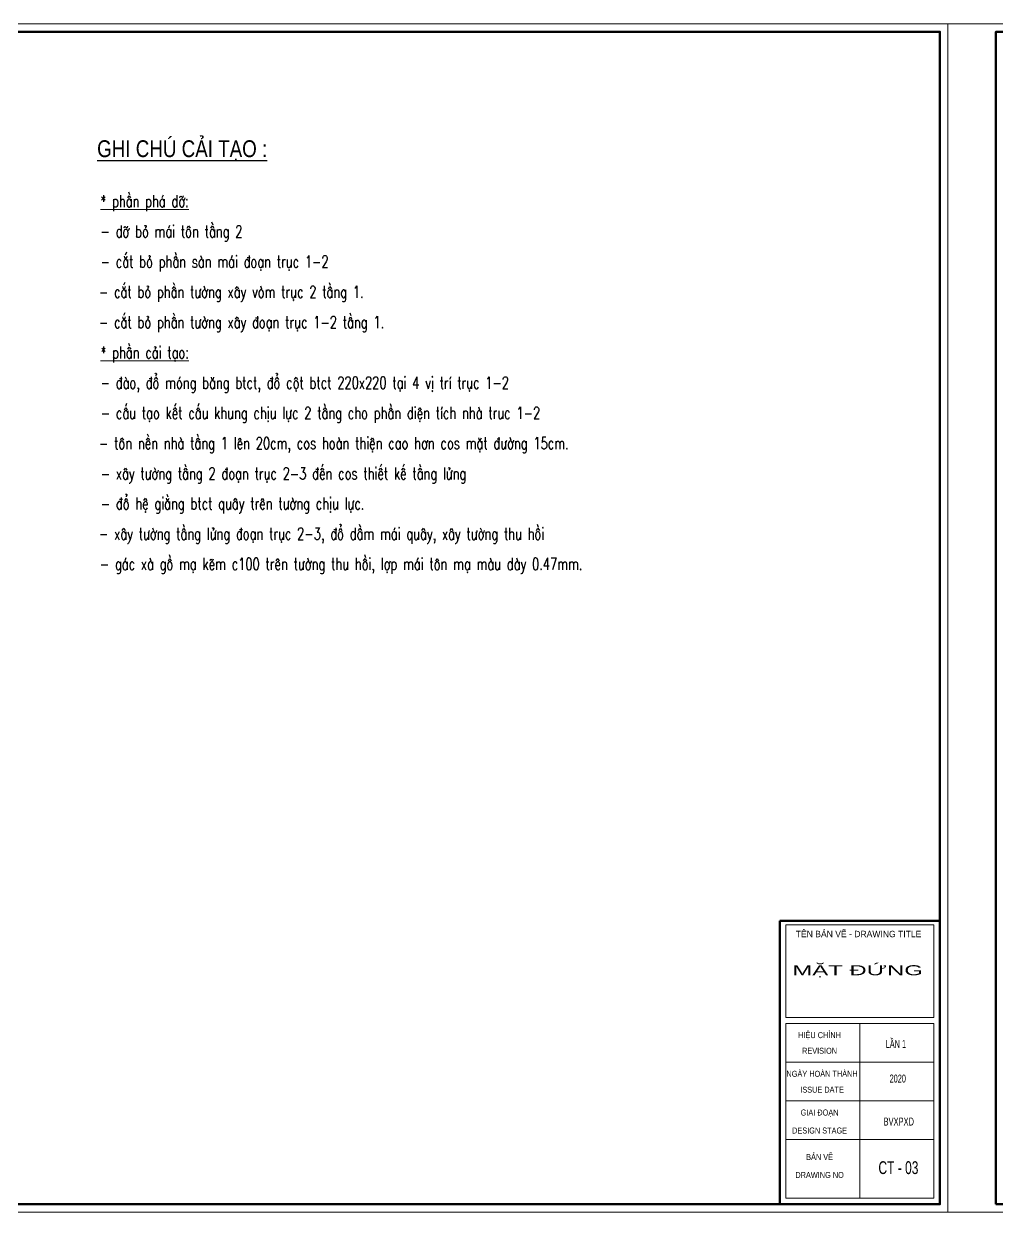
# Model space of a CAD drawing. Header units: millimetres. Extents: x 596422 to 1674380, y -367470 to 58862.
# Drawn here: x 1049271 to 1061434, y -32063 to -17213 of the extents above; entities that cross this region are included whole.
import ezdxf
from ezdxf.enums import TextEntityAlignment as Align

# ---------------------------------------------------------------- set-up
doc = ezdxf.new("R2010")
doc.units = ezdxf.units.MM
doc.header["$LTSCALE"] = 600
doc.header["$MEASUREMENT"] = 0
doc.layers.get('0').update_dxf_attribs({"lineweight": 0})
doc.layers.get('Defpoints').update_dxf_attribs({"lineweight": 0})
doc.layers.add('Khungten_LCDI', color=7, linetype='Continuous')
doc.layers.add('Kichthuoc', color=9, linetype='Continuous')
doc.layers.add('LC Text1', color=3, linetype='Continuous', lineweight=20)
doc.layers.add('LC Text2', color=7, linetype='Continuous', lineweight=25)
doc.styles.add('Khungten', font='VHAVAN.TTF', dxfattribs={"width": 0.9, "height": 5000})
doc.styles.add('LC 3', font='vnsimli.shx', dxfattribs={"width": 0.75})
doc.styles.add('T2', font='VHARIAL.TTF', dxfattribs={"width": 0.8})
doc.styles.add('Title', font='VHAVAN.TTF', dxfattribs={"width": 0.8})

# ---------------------------------------------------------------- blocks, each defined once
blk = doc.blocks.new('LCDI-new')
at = {"layer": 'Defpoints', "lineweight": 0}
blk.add_lwpolyline([(-1626044.71, 488105.01), (-1626044.71, 488402.01), (-1625624.71, 488402.01), (-1625624.71, 488105.01)], close=True, dxfattribs=at)
at = {"layer": 'Khungten_LCDI', "color": 5, "lineweight": 25}
blk.add_line((-1625626.71, 488107.01), (-1625626.71, 488400.01), dxfattribs=at)
at = {"layer": 'Khungten_LCDI', "color": 5, "lineweight": 60}
for p, q in [((-1625666.71, 488177.85), (-1625666.71, 488107.01)), ((-1625626.71, 488177.85), (-1625666.71, 488177.85))]:
    blk.add_line(p, q, dxfattribs=at)
at = {"layer": 'Khungten_LCDI', "color": 9, "lineweight": 15}
for p, q in [((-1625646.71, 488152.18), (-1625646.71, 488108.51)), ((-1625628.21, 488142.51), (-1625665.21, 488142.51)), ((-1625628.21, 488132.84), (-1625665.21, 488132.84)), ((-1625628.21, 488123.18), (-1625665.21, 488123.18))]:
    blk.add_line(p, q, dxfattribs=at)
at = {"layer": 'Khungten_LCDI', "color": 5, "lineweight": 60}
blk.add_lwpolyline([(-1626032.71, 488107.01), (-1626032.71, 488400.01), (-1625626.71, 488400.01), (-1625626.71, 488107.01)], close=True, dxfattribs=at)
at = {"layer": 'Khungten_LCDI', "color": 9, "lineweight": 15}
for points in [[(-1625665.21, 488153.68), (-1625628.21, 488153.68), (-1625628.21, 488176.84), (-1625665.21, 488176.84)], [(-1625665.21, 488108.51), (-1625628.21, 488108.51), (-1625628.21, 488152.18), (-1625665.21, 488152.18)]]:
    blk.add_lwpolyline(points, close=True, dxfattribs=at)
at = {"color": 7, "style": 'Khungten'}
blk.add_text('tªn b¶n vÏ - drawing title', height=1.6, dxfattribs=at).set_placement((-1625647.05, 488173.74), align=Align.CENTER)
at = {"color": 7}
for s, height, style, width, p in [('hiÖu chØnh', 1.5, 'Khungten', 0.8, (-1625656.79, 488148.52)), ('revision', 1.5, 'Khungten', 0.8, (-1625656.79, 488144.6)), ('ngµy hoµn thµnh', 1.5, 'Khungten', 0.8, (-1625656.17, 488138.85)), ('issue date', 1.5, 'Khungten', 0.8, (-1625656.17, 488134.89)), ('giai ®o¹n', 1.5, 'Khungten', 0.8, (-1625656.79, 488129.18)), ('BVxpxd', 2, 'Title', 0.7, (-1625637, 488126.67)), ('design stage', 1.5, 'Khungten', 0.8, (-1625656.79, 488124.68)), ('b¶n vÏ', 1.5, 'Khungten', 0.8, (-1625656.79, 488118.07)), ('drawing nO', 1.5, 'Khungten', 0.8, (-1625656.79, 488113.57))]:
    blk.add_text(s, height=height, dxfattribs=dict(at, style=style, width=width)).set_placement(p, align=Align.CENTER)
at = {"color": 2, "style": 'Title', "width": 1.824646}
for tag, p, p2 in [('TENBANVE1', (-1625663.58, 488164.65), (-1625629.32, 488164.65)), ('TENBANVE2', (-1625663.58, 488157.89), (-1625629.32, 488157.89))]:
    blk.add_attdef(tag, text='', height=2.5, dxfattribs=at).set_placement(p, p2, align=Align.FIT)
at = {"color": 7, "style": 'Khungten', "width": 0.8}
for tag, p in [('REVISION', (-1625637.72, 488146.05)), ('NGAYHT', (-1625637.25, 488137.42))]:
    blk.add_attdef(tag, text='', height=2, dxfattribs=at).set_placement(p, align=Align.CENTER)
at = {"color": 2, "style": 'Title', "width": 0.7}
blk.add_attdef('SOBANVE', text='', height=2.5, dxfattribs=at).set_placement((-1625637.09, 488114.55), align=Align.CENTER)

msp = doc.modelspace()

# ---------------------------------------------------------------- block references
at = {"layer": 'Kichthuoc'}
ref = msp.add_blockref('LCDI-new', (82342054.1, -24437313), dxfattribs=dict(at, xscale=50.00000000005321, yscale=50.00000000005321, zscale=50.00000000005321))
ref.add_attrib('TENBANVE', 'mÆt ®øng ', dxfattribs={"layer": '0', "color": 4, "height": 125, "style": 'Title', "width": 1.77772}).set_placement((1058874.9, -29101.5), (1060588.2, -29101.5), align=Align.FIT)
ref.add_attrib('SOBANVE', 'ct - 03', dxfattribs={"layer": '0', "color": 4, "height": 160, "style": 'Title', "width": 0.7}).set_placement((1060199.6, -31585.6), align=Align.CENTER)
ref.add_attrib('TYLE', 'lÇn 1', dxfattribs={"layer": '0', "color": 4, "height": 100, "style": 'Khungten', "width": 0.6}).set_placement((1060168, -30010.7), align=Align.CENTER)
ref.add_attrib('NGAYHT', '2020', dxfattribs={"layer": '0', "color": 4, "height": 100, "style": 'Khungten', "width": 0.6}).set_placement((1060191.6, -30442.2), align=Align.CENTER)
ref = msp.add_blockref('LCDI-new', (82363054.1, -24437313), dxfattribs=dict(at, xscale=50.00000000005321, yscale=50.00000000005321, zscale=50.00000000005321))
ref.add_attrib('TENBANVE', 'mÆt C¾T', dxfattribs={"layer": '0', "color": 4, "height": 125, "style": 'Title', "width": 2.332632}).set_placement((1079874.9, -29101.5), (1081588.2, -29101.5), align=Align.FIT)
ref.add_attrib('SOBANVE', 'ct - 04', dxfattribs={"layer": '0', "color": 4, "height": 160, "style": 'Title', "width": 0.7}).set_placement((1081199.6, -31585.6), align=Align.CENTER)
ref.add_attrib('TYLE', 'lÇn 1', dxfattribs={"layer": '0', "color": 4, "height": 100, "style": 'Khungten', "width": 0.6}).set_placement((1081168, -30010.7), align=Align.CENTER)
ref.add_attrib('NGAYHT', '2020', dxfattribs={"layer": '0', "color": 4, "height": 100, "style": 'Khungten', "width": 0.6}).set_placement((1081191.6, -30442.2), align=Align.CENTER)

# ---------------------------------------------------------------- texts
at = {"layer": 'LC Text1', "color": 3, "style": 'LC 3', "width": 0.7}
for s, p in [('%%U* phÇn ph¸ dì:', (1050230.4, -19503.8)), ('- dì bá m¸i t«n tÇng 2', (1050230.4, -19881.9)), ('- c¾t bá phÇn sµn m¸i ®o¹n trôc 1-2', (1050231.9, -20259.9)), (' - c¾t bá phÇn t\xadêng x©y vßm trôc 2 tÇng 1.', (1050138.4, -20637.9)), (' - c¾t bá phÇn t\xadêng x©y ®o¹n trôc 1-2 tÇng 1.', (1050138.7, -21016)), ('%%U* phÇn c¶i t¹o:', (1050231.9, -21394.6)), ('- ®µo, ®æ mãng b¨ng btct, ®æ cét btct 220x220 t¹i 4 vÞ trÝ trôc 1-2', (1050231.9, -21772.6)), ('- cÊu t¹o kÕt cÊu khung chÞu lùc 2 tÇng cho phÇn diÖn tÝch nhµ truc 1-2', (1050233.3, -22150.7)), (' - t«n nÒn nhµ tÇng 1 lªn 20cm, cos hoµn thiÖn cao h¬n cos mÆt ®\xadêng 15cm.', (1050139.8, -22528.7)), ('- x©y t\xadêng tÇng 2 ®o¹n trôc 2-3 ®Õn cos thiÕt kÕ tÇng löng', (1050233.5, -22906.7)), ('- ®æ hÖ gi»ng btct qu©y trªn t\xadêng chÞu lùc.', (1050233.5, -23281.6)), (' - x©y t\xadêng tÇng löng ®o¹n trôc 2-3, ®æ dÇm m¸i qu©y, x©y t\xadêng thu håi', (1050140.1, -23659.2)), (' - g¸c xµ gå m¹ kÏm c100 trªn t\xadêng thu håi, lîp m¸i t«n m¹ mµu dµy 0.47mm.', (1050149.8, -24037.2))]:
    msp.add_text(s, height=150, dxfattribs=at).set_placement(p)
at = {"layer": 'LC Text2', "style": 'T2', "width": 0.8}
msp.add_text('%%Ughi chó c¶i t¹o :', height=210, dxfattribs=at).set_placement((1050188, -18878.6))

doc.saveas('drawing.dxf')
